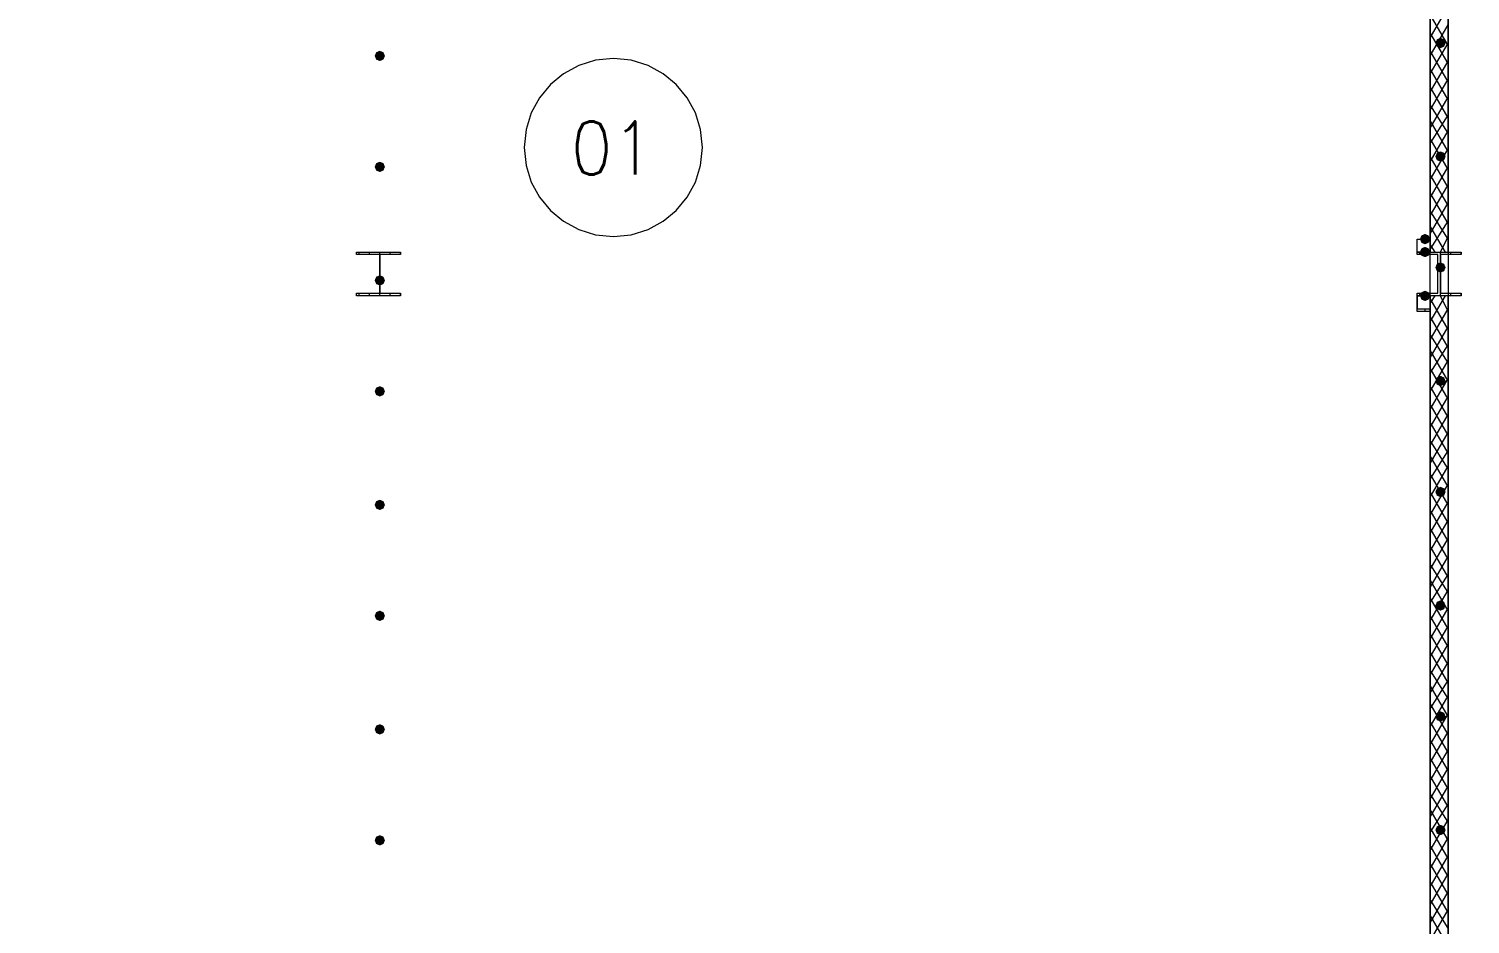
# Model space of a CAD drawing. Header units: millimetres. Extents: x 0 to 420, y 0 to 297.
# Drawn here: x 115.74 to 139.38, y 193.82 to 208.51 of the extents above; entities that cross this region are included whole.
import ezdxf

# ---------------------------------------------------------------- set-up
doc = ezdxf.new("R2010")
doc.units = ezdxf.units.MM
doc.styles.get("Standard").update_dxf_attribs({"font": 'STANDARD'})

msp = doc.modelspace()

# ---------------------------------------------------------------- hatches: boundary and pattern name
for points in [[(138.980333, 208.28), (138.955463, 208.220204), (138.895667, 208.195333), (138.835871, 208.220204), (138.811, 208.28), (138.835871, 208.339796), (138.895667, 208.364667), (138.955462, 208.339796)], [(121.581333, 208.068333), (121.556462, 208.008537), (121.496667, 207.983667), (121.436871, 208.008537), (121.412, 208.068333), (121.436871, 208.128129), (121.496667, 208.153), (121.556462, 208.128129)], [(138.980333, 206.417333), (138.955463, 206.357537), (138.895667, 206.332667), (138.835871, 206.357537), (138.811, 206.417333), (138.835871, 206.477129), (138.895667, 206.502), (138.955462, 206.477129)], [(121.581333, 206.248), (121.556462, 206.188204), (121.496667, 206.163333), (121.436871, 206.188204), (121.412, 206.248), (121.436871, 206.307796), (121.496667, 206.332667), (121.556462, 206.307796)], [(138.726333, 205.062667), (138.701462, 205.002871), (138.641667, 204.978), (138.581871, 205.002871), (138.557, 205.062667), (138.581871, 205.122462), (138.641667, 205.147333), (138.701462, 205.122463)], [(138.726333, 204.851), (138.701462, 204.791204), (138.641667, 204.766333), (138.581871, 204.791204), (138.557, 204.851), (138.581871, 204.910796), (138.641667, 204.935667), (138.701462, 204.910796)], [(138.980333, 204.597), (138.955463, 204.537204), (138.895667, 204.512333), (138.835871, 204.537204), (138.811, 204.597), (138.835871, 204.656796), (138.895667, 204.681667), (138.955462, 204.656796)], [(121.581333, 204.385333), (121.556462, 204.325537), (121.496667, 204.300667), (121.436871, 204.325537), (121.412, 204.385333), (121.436871, 204.445129), (121.496667, 204.47), (121.556462, 204.445129)], [(138.726333, 204.131333), (138.701462, 204.071537), (138.641667, 204.046667), (138.581871, 204.071537), (138.557, 204.131333), (138.581871, 204.191129), (138.641667, 204.216), (138.701462, 204.191129)], [(121.581333, 202.565), (121.556462, 202.505204), (121.496667, 202.480333), (121.436871, 202.505204), (121.412, 202.565), (121.436871, 202.624796), (121.496667, 202.649667), (121.556462, 202.624796)], [(138.980333, 202.734333), (138.955463, 202.674537), (138.895667, 202.649667), (138.835871, 202.674537), (138.811, 202.734333), (138.835871, 202.794129), (138.895667, 202.819), (138.955462, 202.794129)], [(138.980333, 200.914), (138.955463, 200.854204), (138.895667, 200.829333), (138.835871, 200.854204), (138.811, 200.914), (138.835871, 200.973796), (138.895667, 200.998667), (138.955462, 200.973796)], [(121.581333, 200.702333), (121.556462, 200.642537), (121.496667, 200.617667), (121.436871, 200.642537), (121.412, 200.702333), (121.436871, 200.762129), (121.496667, 200.787), (121.556462, 200.762129)], [(138.980333, 199.051333), (138.955463, 198.991537), (138.895667, 198.966667), (138.835871, 198.991537), (138.811, 199.051333), (138.835871, 199.111129), (138.895667, 199.136), (138.955462, 199.111129)], [(121.581333, 198.882), (121.556462, 198.822204), (121.496667, 198.797333), (121.436871, 198.822204), (121.412, 198.882), (121.436871, 198.941796), (121.496667, 198.966667), (121.556462, 198.941796)], [(138.980333, 197.231), (138.955463, 197.171204), (138.895667, 197.146333), (138.835871, 197.171204), (138.811, 197.231), (138.835871, 197.290796), (138.895667, 197.315667), (138.955462, 197.290796)], [(121.581333, 197.019333), (121.556462, 196.959537), (121.496667, 196.934667), (121.436871, 196.959537), (121.412, 197.019333), (121.436871, 197.079129), (121.496667, 197.104), (121.556462, 197.079129)], [(138.980333, 195.368333), (138.955463, 195.308538), (138.895667, 195.283667), (138.835871, 195.308538), (138.811, 195.368333), (138.835871, 195.428129), (138.895667, 195.453), (138.955462, 195.428129)], [(121.581333, 195.199), (121.556462, 195.139204), (121.496667, 195.114333), (121.436871, 195.139204), (121.412, 195.199), (121.436871, 195.258796), (121.496667, 195.283667), (121.556462, 195.258796)]]:
    msp.add_hatch(color=7).paths.add_polyline_path(points, flags=0)

# ---------------------------------------------------------------- linework, layer by layer
at = {"color": 43, "lineweight": 0}
for points in [[(109.516333, 222.25), (109.516333, 187.748333), (138.726333, 187.748333), (138.726333, 222.25)], [(156.125333, 187.748333), (156.125333, 222.25), (139.022667, 222.25), (139.022667, 187.748333)]]:
    msp.add_lwpolyline(points, close=True, dxfattribs=at)
at = {"color": 7, "lineweight": 0}
for points in [[(139.022667, 204.851), (139.022667, 221.530333), (138.726333, 221.530333), (138.726333, 204.851)], [(138.726333, 204.851), (138.514667, 204.851), (138.514667, 205.062667), (138.726333, 205.062667), (138.726333, 204.851), (138.514667, 204.851), (138.514667, 205.062667), (138.726333, 205.062667)], [(121.835333, 204.131333), (121.115667, 204.131333), (121.115667, 204.173667), (121.496667, 204.173667), (121.496667, 204.808667), (121.115667, 204.808667), (121.115667, 204.851), (121.835333, 204.851), (121.835333, 204.808667), (121.496667, 204.808667), (121.496667, 204.173667), (121.835333, 204.173667)], [(139.234333, 204.131333), (138.514667, 204.131333), (138.514667, 204.173667), (138.853333, 204.173667), (138.853333, 204.808667), (138.514667, 204.808667), (138.514667, 204.851), (139.234333, 204.851), (139.234333, 204.808667), (138.895667, 204.808667), (138.895667, 204.173667), (139.234333, 204.173667)], [(138.726333, 203.877333), (138.514667, 203.877333), (138.514667, 204.131333), (138.726333, 204.131333)], [(138.726333, 203.919667), (138.726333, 204.131333), (138.514667, 204.131333), (138.514667, 203.919667)]]:
    msp.add_lwpolyline(points, close=True, dxfattribs=at)
for points in [[(138.726333, 208.364667), (139.022667, 208.872667)], [(139.022667, 208.237667), (138.726333, 208.745667)], [(138.726333, 208.068333), (139.022667, 208.576333)], [(139.022667, 207.941333), (138.726333, 208.449333)], [(138.726333, 207.772), (139.022667, 208.28)], [(139.022667, 207.645), (138.726333, 208.153)], [(126.788333, 206.5655), (126.758661, 206.859844), (126.673561, 207.133996), (126.538905, 207.382083), (126.360566, 207.598232), (126.144416, 207.776572), (125.896329, 207.911228), (125.622177, 207.996328), (125.327833, 208.026), (125.03349, 207.996328), (124.759338, 207.911228), (124.511251, 207.776572), (124.295101, 207.598232), (124.116762, 207.382083), (123.982106, 207.133996), (123.897005, 206.859844), (123.867333, 206.5655)], [(138.726333, 207.475667), (139.022667, 207.983667)], [(139.022667, 207.348667), (138.726333, 207.856667)], [(138.726333, 207.179333), (139.022667, 207.687333)], [(139.022667, 207.052333), (138.726333, 207.560333)], [(138.726333, 206.883), (139.022667, 207.391)], [(139.022667, 206.798333), (138.726333, 207.264)], [(138.726333, 206.629), (139.022667, 207.094667)], [(139.022667, 206.502), (138.726333, 207.01)], [(138.726333, 206.332667), (139.022667, 206.840667)], [(139.022667, 206.205667), (138.726333, 206.713667)], [(123.867333, 206.5655), (123.897005, 206.271156), (123.982106, 205.997004), (124.116762, 205.748917), (124.295101, 205.532768), (124.511251, 205.354428), (124.759338, 205.219772), (125.03349, 205.134672), (125.327833, 205.105), (125.622177, 205.134672), (125.896329, 205.219772), (126.144416, 205.354428), (126.360566, 205.532768), (126.538905, 205.748917), (126.673561, 205.997004), (126.758661, 206.271156), (126.788333, 206.5655)], [(138.726333, 206.036333), (139.022667, 206.544333)], [(139.022667, 205.909333), (138.726333, 206.417333)], [(138.726333, 205.74), (139.022667, 206.248)], [(139.022667, 205.613), (138.726333, 206.121)], [(138.726333, 205.443667), (139.022667, 205.951667)], [(139.022667, 205.316667), (138.726333, 205.824667)], [(138.726333, 205.147333), (139.022667, 205.655333)], [(139.022667, 205.062667), (138.726333, 205.528333)], [(138.726333, 204.893333), (139.022667, 205.359)], [(138.980333, 204.851), (138.726333, 205.274333)], [(138.895667, 204.851), (139.022667, 205.105)], [(121.158, 204.808667), (121.158, 204.851)], [(121.327333, 204.808667), (121.327333, 204.851)], [(121.496667, 204.131333), (121.496667, 204.851)], [(121.666, 204.808667), (121.666, 204.851)], [(121.835333, 204.808667), (121.835333, 204.851)], [(138.557, 204.808667), (138.557, 204.851)], [(138.811, 204.851), (138.726333, 204.978)], [(138.726333, 204.808667), (138.726333, 204.851)], [(138.895667, 204.131333), (138.895667, 204.851)], [(139.065, 204.808667), (139.065, 204.851)], [(139.234333, 204.808667), (139.234333, 204.851)], [(121.158, 204.131333), (121.158, 204.173667)], [(121.327333, 204.131333), (121.327333, 204.173667)], [(121.666, 204.131333), (121.666, 204.173667)], [(121.835333, 204.131333), (121.835333, 204.173667)], [(138.557, 204.131333), (138.557, 204.173667)], [(138.726333, 204.131333), (138.726333, 204.173667)], [(138.726333, 204.004333), (138.811, 204.131333)], [(138.726333, 203.708), (138.980333, 204.131333)], [(139.022667, 187.748333), (139.022667, 204.131333), (138.726333, 204.131333), (138.726333, 187.748333)], [(139.022667, 203.581), (138.726333, 204.089)], [(139.022667, 203.877333), (138.895667, 204.131333)], [(139.065, 204.131333), (139.065, 204.173667)], [(139.234333, 204.131333), (139.234333, 204.173667)], [(138.641667, 203.877333), (138.641667, 203.919667)], [(138.726333, 203.411667), (139.022667, 203.919667)], [(139.022667, 203.284667), (138.726333, 203.792667)], [(138.726333, 203.115333), (139.022667, 203.623333)], [(139.022667, 203.030667), (138.726333, 203.496333)], [(138.726333, 202.861333), (139.022667, 203.327)], [(139.022667, 202.734333), (138.726333, 203.242333)], [(138.726333, 202.565), (139.022667, 203.073)], [(139.022667, 202.438), (138.726333, 202.946)], [(138.726333, 202.268667), (139.022667, 202.776667)], [(139.022667, 202.141667), (138.726333, 202.649667)], [(138.726333, 201.972333), (139.022667, 202.480333)], [(139.022667, 201.845333), (138.726333, 202.353333)], [(138.726333, 201.676), (139.022667, 202.184)], [(139.022667, 201.549), (138.726333, 202.057)], [(138.726333, 201.379667), (139.022667, 201.887667)], [(139.022667, 201.295), (138.726333, 201.760667)], [(138.726333, 201.125667), (139.022667, 201.591333)], [(139.022667, 200.998667), (138.726333, 201.506667)], [(138.726333, 200.829333), (139.022667, 201.337333)], [(139.022667, 200.702333), (138.726333, 201.210333)], [(138.726333, 200.533), (139.022667, 201.041)], [(139.022667, 200.406), (138.726333, 200.914)], [(138.726333, 200.236667), (139.022667, 200.744667)], [(139.022667, 200.109667), (138.726333, 200.617667)], [(138.726333, 199.940333), (139.022667, 200.448333)], [(139.022667, 199.813333), (138.726333, 200.321333)], [(138.726333, 199.644), (139.022667, 200.152)], [(139.022667, 199.517), (138.726333, 200.025)], [(138.726333, 199.347667), (139.022667, 199.855667)], [(139.022667, 199.263), (138.726333, 199.728667)], [(138.726333, 199.093667), (139.022667, 199.559333)], [(139.022667, 198.966667), (138.726333, 199.474667)], [(138.726333, 198.797333), (139.022667, 199.305333)], [(139.022667, 198.670333), (138.726333, 199.178333)], [(138.726333, 198.501), (139.022667, 199.009)], [(139.022667, 198.374), (138.726333, 198.882)], [(138.726333, 198.204667), (139.022667, 198.712667)], [(139.022667, 198.077667), (138.726333, 198.585667)], [(138.726333, 197.908333), (139.022667, 198.416333)], [(139.022667, 197.781333), (138.726333, 198.289333)], [(138.726333, 197.612), (139.022667, 198.12)], [(139.022667, 197.527333), (138.726333, 197.993)], [(138.726333, 197.358), (139.022667, 197.823667)], [(139.022667, 197.231), (138.726333, 197.739)], [(138.726333, 197.061667), (139.022667, 197.569667)], [(139.022667, 196.934667), (138.726333, 197.442667)], [(138.726333, 196.765333), (139.022667, 197.273333)], [(139.022667, 196.638333), (138.726333, 197.146333)], [(138.726333, 196.469), (139.022667, 196.977)], [(139.022667, 196.342), (138.726333, 196.85)], [(138.726333, 196.172667), (139.022667, 196.680667)], [(139.022667, 196.045667), (138.726333, 196.553667)], [(138.726333, 195.876333), (139.022667, 196.384333)], [(139.022667, 195.749333), (138.726333, 196.257333)], [(138.726333, 195.58), (139.022667, 196.088)], [(139.022667, 195.495333), (138.726333, 195.961)], [(138.726333, 195.326), (139.022667, 195.791667)], [(139.022667, 195.199), (138.726333, 195.707)], [(138.726333, 195.029667), (139.022667, 195.537667)], [(139.022667, 194.902667), (138.726333, 195.410667)], [(138.726333, 194.733333), (139.022667, 195.241333)], [(139.022667, 194.606333), (138.726333, 195.114333)], [(138.726333, 194.437), (139.022667, 194.945)], [(139.022667, 194.31), (138.726333, 194.818)], [(138.726333, 194.140667), (139.022667, 194.648667)], [(139.022667, 194.013667), (138.726333, 194.521667)], [(138.726333, 193.844333), (139.022667, 194.352333)], [(139.022667, 193.759667), (138.726333, 194.225333)], [(138.726333, 193.548), (139.022667, 194.056)], [(139.022667, 193.463333), (138.726333, 193.971333)]]:
    msp.add_lwpolyline(points, dxfattribs=at)

# ---------------------------------------------------------------- texts
at = {"color": 7, "insert": (124.629335, 206.993034), "char_height": 0.872032, "width": 0.872032, "attachment_point": 1}
msp.add_mtext('01', dxfattribs=at)

doc.saveas('drawing.dxf')
